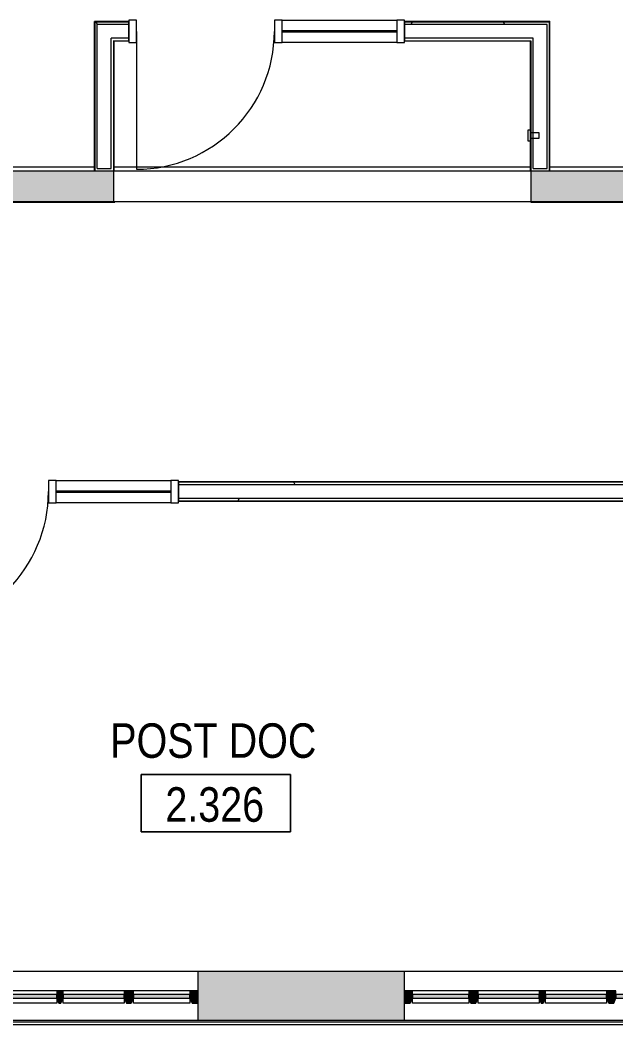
# Model space of a CAD drawing. Header units: inches. Extents: x -3803 to -1421, y -3454 to -210.
# Drawn here: x -2592.8 to -2437.2, y -1172.8 to -910.5 of the extents above; entities that cross this region are included whole.
import ezdxf

# ---------------------------------------------------------------- set-up
doc = ezdxf.new("R2010")
doc.units = ezdxf.units.IN
doc.header["$MEASUREMENT"] = 0
for name, color, linetype, lineweight in [('A-AREA-IDEN', 2, 'Continuous', 9), ('A-DOOR', 31, 'Continuous', 13), ('A-FLOR', 192, 'Continuous', 13), ('A-GLAZ-CURT', 52, 'Continuous', 13), ('A-GLAZ-CWMG', 51, 'Continuous', 13), ('A-WALL', 113, 'Continuous', 13), ('A-WALL-PATT', 111, 'Continuous', 13), ('E-SERT', 181, 'Continuous', 13), ('I-WALL', 2, 'Continuous', 13)]:
    doc.layers.add(name, color=color, linetype=linetype, lineweight=lineweight)
doc.styles.add('Arial Narrow', font='ARIALN.TTF', dxfattribs={"height": 9})
pattern_1 = [(0, (0, 0), (30.72, 7.68), [1.267, -21.773, 1.267, -21.773, -122.88]), (0, (0, 0), (30.72, 7.68), [-46.08, 1.267, -44.813, 1.267, -21.773, -53.76]), (0, (0, 0), (30.72, 7.68), [-115.2, 1.267, -14.093, 1.267, -37.133]), (120, (11.52, 3.84), (-22.011075, 22.7643), [1.267, -21.773, 1.267, -21.773, -122.88]), (120, (11.52, 3.84), (-22.011075, 22.7643), [-46.08, 1.267, -44.813, 1.267, -21.773, -53.76]), (120, (11.52, 3.84), (-22.011075, 22.7643), [-115.2, 1.267, -14.093, 1.267, -37.133]), (240, (15.36, 19.2), (-8.708925, -30.4443), [1.267, -21.773, 1.267, -21.773, -122.88]), (240, (15.36, 19.2), (-8.708925, -30.4443), [-46.08, 1.267, -44.813, 1.267, -21.773, -53.76]), (240, (15.36, 19.2), (-8.708925, -30.4443), [-115.2, 1.267, -14.093, 1.267, -37.133])]

# ---------------------------------------------------------------- blocks, each defined once
blk = doc.blocks.new('SD_Card_Reader-BSALS - Card Reader-V93-DIMENSION PLAN - LEVEL 2 _579_ - 2__ - CAD')
at = {"layer": 'E-SERT', "color": 250, "lineweight": 9}
for p, q in [((-2459.4, -939.27), (-2460.15, -939.27)), ((-2460.15, -939.27), (-2460.15, -942.02)), ((-2459.4, -942.02), (-2459.4, -939.27)), ((-2459.4, -939.89), (-2457.27, -939.89)), ((-2457.27, -941.39), (-2459.4, -941.39)), ((-2457.27, -939.89), (-2457.27, -941.39)), ((-2460.15, -942.02), (-2459.4, -942.02))]:
    blk.add_line(p, q, dxfattribs=at)
blk = doc.blocks.new('15830016-ELEC_BSALS_CENTRAL_v2018_rvt-1-DIMENSION PLAN - LEVEL 2 _579_ - 2__ - CAD')
at = {"color": 250, "lineweight": 9}
blk.add_blockref('SD_Card_Reader-BSALS - Card Reader-V93-DIMENSION PLAN - LEVEL 2 _579_ - 2__ - CAD', (0, 0), dxfattribs=at)
blk = doc.blocks.new('level 2 - band2 - level 2 - band-474741-DIMENSION PLAN - LEVEL 2 _579_ - 2__ - CAD')
at = {"layer": 'A-WALL', "lineweight": 20}
for p, q in [((-1778.33, -1172.02), (-2852.02, -1172.02)), ((-1778.33, -1172.77), (-2851.27, -1172.77))]:
    blk.add_line(p, q, dxfattribs=at)
blk = doc.blocks.new('System Panel - Winco Glass-383322-DIMENSION PLAN - LEVEL 2 _579_ - 2__ - CAD')
at = {"layer": 'A-GLAZ-CURT', "lineweight": 9}
blk.add_hatch(color=90, dxfattribs=at).paths.add_polyline_path([(-7.359375, 0), (7.359375, 0), (7.359375, 1), (-7.359375, 1)], flags=0)
at = {"layer": 'A-GLAZ-CURT', "lineweight": 20}
for p, q in [((7.359375, 1), (-7.359375, 1)), ((-7.359375, 1), (-7.359375, 0)), ((-7.359375, 0), (7.359375, 0)), ((7.359375, 0), (7.359375, 1))]:
    blk.add_line(p, q, dxfattribs=at)
blk = doc.blocks.new('System Panel - Winco Glass-383323-DIMENSION PLAN - LEVEL 2 _579_ - 2__ - CAD')
at = {"layer": 'A-GLAZ-CURT', "lineweight": 9}
blk.add_hatch(color=90, dxfattribs=at).paths.add_polyline_path([(-7.96875, 0), (7.96875, 0), (7.96875, 1), (-7.96875, 1)], flags=0)
at = {"layer": 'A-GLAZ-CURT', "lineweight": 20}
for p, q in [((7.96875, 1), (-7.96875, 1)), ((-7.96875, 1), (-7.96875, 0)), ((-7.96875, 0), (7.96875, 0)), ((7.96875, 0), (7.96875, 1))]:
    blk.add_line(p, q, dxfattribs=at)
blk = doc.blocks.new('Rectangular Mullion - Winco Accent Full_Right-Large-383381-DIMENSION PLAN - LEVEL 2 _579_ - 2__ - CAD')
at = {"layer": 'A-GLAZ-CWMG', "lineweight": 9}
blk.add_hatch(color=90, dxfattribs=at).paths.add_polyline_path([(0, 1.25), (-1.48, 1.25), (-2.06, 0), (-2.06, -2), (0, -2)], flags=0)
at = {"layer": 'A-GLAZ-CWMG', "lineweight": 20}
for p, q in [((-1.48, 1.25), (-2.06, 0)), ((-2.06, 0), (-2.06, -2)), ((0, 1.25), (-1.48, 1.25)), ((0, -2), (0, 1.25)), ((-2.06, -2), (0, -2))]:
    blk.add_line(p, q, dxfattribs=at)
blk = doc.blocks.new('Rectangular Mullion - Winco Accent Full_Right-Large-383383-DIMENSION PLAN - LEVEL 2 _579_ - 2__ - CAD')
at = {"layer": 'A-GLAZ-CWMG', "lineweight": 9}
for p, q in [((-2860.83, -1715.48), (-2860.83, -1731.42)), ((-2858.83, -1715.48), (-2857.58, -1715.48)), ((-2857.58, -1715.48), (-2857.58, -1731.42)), ((-2857.58, -1731.42), (-2858.83, -1731.42))]:
    blk.add_line(p, q, dxfattribs=at)
blk = doc.blocks.new('Rectangular Mullion - Winco Accent Full_Right-Large-383382-DIMENSION PLAN - LEVEL 2 _579_ - 2__ - CAD')
at = {"layer": 'A-GLAZ-CWMG', "lineweight": 9}
for p, q in [((-2860.83, -1680.7), (-2860.83, -1695.42)), ((-2858.83, -1680.7), (-2857.58, -1680.7)), ((-2857.58, -1680.7), (-2857.58, -1695.42)), ((-2857.58, -1695.42), (-2858.83, -1695.42))]:
    blk.add_line(p, q, dxfattribs=at)
blk = doc.blocks.new('Rectangular Mullion - Winco Accent Full-Large-383385-DIMENSION PLAN - LEVEL 2 _579_ - 2__ - CAD')
at = {"layer": 'A-GLAZ-CWMG', "lineweight": 9}
blk.add_hatch(color=90, dxfattribs=at).paths.add_polyline_path([(-1.22, 0), (-0.64, 1.25), (0.64, 1.25), (1.22, 0), (1.22, -2), (-1.22, -2)], flags=0)
at = {"layer": 'A-GLAZ-CWMG', "lineweight": 20}
for p, q in [((-1.22, 0), (-0.64, 1.25)), ((-1.22, -2), (-1.22, 0)), ((-0.64, 1.25), (0.64, 1.25)), ((0.64, 1.25), (1.22, 0)), ((1.22, 0), (1.22, -2)), ((1.22, -2), (-1.22, -2))]:
    blk.add_line(p, q, dxfattribs=at)
blk = doc.blocks.new('Rectangular Mullion - Winco Accent Full-383386-DIMENSION PLAN - LEVEL 2 _579_ - 2__ - CAD')
at = {"layer": 'A-GLAZ-CWMG', "lineweight": 9}
blk.add_hatch(color=90, dxfattribs=at).paths.add_polyline_path([(-0.84, 0), (-0.26, 1.25), (0.26, 1.25), (0.84, 0), (0.84, -2), (-0.84, -2)], flags=0)
at = {"layer": 'A-GLAZ-CWMG', "lineweight": 20}
for p, q in [((-0.84, 0), (-0.26, 1.25)), ((-0.84, -2), (-0.84, 0)), ((-0.26, 1.25), (0.26, 1.25)), ((0.26, 1.25), (0.84, 0)), ((0.84, 0), (0.84, -2)), ((0.84, -2), (-0.84, -2))]:
    blk.add_line(p, q, dxfattribs=at)
blk = doc.blocks.new('Rectangular Mullion - Winco Accent Full_Left-Large-383384-DIMENSION PLAN - LEVEL 2 _579_ - 2__ - CAD')
at = {"layer": 'A-GLAZ-CWMG', "lineweight": 9}
blk.add_hatch(color=90, dxfattribs=at).paths.add_polyline_path([(-2.06, 0), (-1.48, 1.25), (0, 1.25), (0, -2), (-2.06, -2)], flags=0)
at = {"layer": 'A-GLAZ-CWMG', "lineweight": 20}
for p, q in [((-2.06, 0), (-1.48, 1.25)), ((-2.06, -2), (-2.06, 0)), ((-1.48, 1.25), (0, 1.25)), ((0, 1.25), (0, -2)), ((0, -2), (-2.06, -2))]:
    blk.add_line(p, q, dxfattribs=at)
blk = doc.blocks.new('Basic Wall _ M8-8_masonry-BSALS - ___-3776946-DIMENSION PLAN - LEVEL 2 _579_ - 2__ - CAD')
at = {"layer": 'I-WALL', "lineweight": 20}
for p, q in [((-2596.96, -958.02), (-2568.07, -958.02)), ((-2568.07, -957.89), (-2568.07, -958.02)), ((-2459.4, -958.02), (-2459.4, -957.89)), ((-2459.4, -958.02), (-2433.02, -958.02))]:
    blk.add_line(p, q, dxfattribs=at)
blk = doc.blocks.new('Basic Wall _ B3-4 7_8_-BSALS - ___-3567839-DIMENSION PLAN - LEVEL 2 _579_ - 2__ - CAD')
at = {"layer": 'I-WALL', "lineweight": 20}
for p, q in [((-2568.27, -916.02), (-2568.4, -915.89)), ((-2564.4, -916.02), (-2568.27, -916.02)), ((-2459.52, -916.02), (-2492.4, -916.02)), ((-2459.4, -915.89), (-2459.52, -916.02))]:
    blk.add_line(p, q, dxfattribs=at)
blk = doc.blocks.new('Basic Wall _ B3-4 7_8_-BSALS - ___-3567838-DIMENSION PLAN - LEVEL 2 _579_ - 2__ - CAD')
at = {"layer": 'I-WALL', "lineweight": 20}
for p, q in [((-2573.27, -911.02), (-2573.4, -910.89)), ((-2564.4, -910.89), (-2573.4, -910.89)), ((-2454.4, -910.89), (-2492.4, -910.89)), ((-2454.4, -910.89), (-2454.52, -911.02))]:
    blk.add_line(p, q, dxfattribs=at)
blk = doc.blocks.new('Basic Wall _ B3-4 7_8_-BSALS - ___-3567841-DIMENSION PLAN - LEVEL 2 _579_ - 2__ - CAD')
at = {"layer": 'I-WALL', "lineweight": 20}
for p in [(-2568.4, -915.89), (-2568.27, -949.89)]:
    blk.add_line(p, (-2568.27, -916.02), dxfattribs=at)
blk = doc.blocks.new('Basic Wall _ B3-4 7_8_-BSALS - ___-3567840-DIMENSION PLAN - LEVEL 2 _579_ - 2__ - CAD')
at = {"layer": 'I-WALL', "lineweight": 20}
for p, q in [((-2573.4, -910.89), (-2573.27, -911.02)), ((-2573.4, -949.89), (-2573.4, -910.89))]:
    blk.add_line(p, q, dxfattribs=at)
blk = doc.blocks.new('System Panel - interior glazed panels-2779907-DIMENSION PLAN - LEVEL 2 _579_ - 2__ - CAD')
at = {"layer": 'A-GLAZ-CURT', "lineweight": 20}
for p, q in [((15, 0.125), (-15, 0.125)), ((-15, 0.125), (-15, -0.125)), ((15, -0.125), (15, 0.125)), ((-15, -0.125), (15, -0.125))]:
    blk.add_line(p, q, dxfattribs=at)
blk = doc.blocks.new('Rectangular Mullion - 2 x 6 interior mullion-2610898-DIMENSION PLAN - LEVEL 2 _579_ - 2__ - CAD')
at = {"layer": 'A-GLAZ-CWMG', "lineweight": 20}
for p, q in [((0, 2.9375), (-2, 2.9375)), ((-2, 2.9375), (-2, -2.9375)), ((0, -2.9375), (0, 2.9375)), ((-2, -2.9375), (0, -2.9375))]:
    blk.add_line(p, q, dxfattribs=at)
blk = doc.blocks.new('Rectangular Mullion - 6 x 6 interior mullion-3181887-DIMENSION PLAN - LEVEL 2 _579_ - 2__ - CAD')
at = {"layer": 'A-GLAZ-CWMG', "lineweight": 9}
for p, q in [((-2524.4, -910.52), (-2494.4, -910.52)), ((-2494.4, -916.39), (-2524.4, -916.39))]:
    blk.add_line(p, q, dxfattribs=at)
blk = doc.blocks.new('Rectangular Mullion - 2 x 6 interior mullion-2610899-DIMENSION PLAN - LEVEL 2 _579_ - 2__ - CAD')
at = {"layer": 'A-GLAZ-CWMG', "lineweight": 20}
for p, q in [((-2, 2.9375), (0, 2.9375)), ((-2, -2.9375), (-2, 2.9375)), ((0, 2.9375), (0, -2.9375)), ((0, -2.9375), (-2, -2.9375))]:
    blk.add_line(p, q, dxfattribs=at)
blk = doc.blocks.new('Door-J1_4-Curtain_Wall-_only works in CW_-BSALS1 - Door-J1_4-Wide_Stile-BSALS-V35-DIMENSION PLAN - LEVEL 2 _579_ - 2__ - CAD')
at = {"layer": 'A-DOOR', "lineweight": 20}
blk.add_line((18, 0), (18, 36), dxfattribs=at)
at = {"layer": 'A-DOOR', "lineweight": 9}
blk.add_arc((18, 0), 36, 90, 180, dxfattribs=at)
blk = doc.blocks.new('Rectangular Mullion - 2 x 6 interior mullion-2610897-DIMENSION PLAN - LEVEL 2 _579_ - 2__ - CAD')
at = {"layer": 'A-GLAZ-CWMG', "lineweight": 20}
for p, q in [((-1, 2.9375), (1, 2.9375)), ((-1, -2.9375), (-1, 2.9375)), ((1, 2.9375), (1, -2.9375)), ((1, -2.9375), (-1, -2.9375))]:
    blk.add_line(p, q, dxfattribs=at)
blk = doc.blocks.new('Basic Wall _ B3-4 7_8_-BSALS - ___-3567843-DIMENSION PLAN - LEVEL 2 _579_ - 2__ - CAD')
at = {"layer": 'I-WALL', "lineweight": 20}
for p in [(-2454.52, -911.02), (-2454.4, -949.89)]:
    blk.add_line(p, (-2454.4, -910.89), dxfattribs=at)
blk = doc.blocks.new('Basic Wall _ B3-4 7_8_-BSALS - ___-3567842-DIMENSION PLAN - LEVEL 2 _579_ - 2__ - CAD')
at = {"layer": 'I-WALL', "lineweight": 20}
for p, q in [((-2459.52, -916.02), (-2459.4, -915.89)), ((-2459.52, -949.89), (-2459.52, -916.02))]:
    blk.add_line(p, q, dxfattribs=at)
blk = doc.blocks.new('Basic Wall _ B3-4 7_8_-BSALS - ___-3568011-DIMENSION PLAN - LEVEL 2 _579_ - 2__ - CAD')
at = {"layer": 'I-WALL', "lineweight": 20}
for p, q in [((-2627.27, -1036.14), (-2627.4, -1036.02)), ((-2623.4, -1036.14), (-2627.27, -1036.14)), ((-2459.9, -1036.14), (-2551.4, -1036.14))]:
    blk.add_line(p, q, dxfattribs=at)
blk = doc.blocks.new('Basic Wall _ B3-4 7_8_-BSALS - ___-3568010-DIMENSION PLAN - LEVEL 2 _579_ - 2__ - CAD')
at = {"layer": 'I-WALL', "lineweight": 20}
for p, q in [((-2623.4, -1031.02), (-2629.52, -1031.02)), ((-2459.9, -1031.02), (-2551.4, -1031.02)), ((-2459.9, -1031.02), (-2459.9, -1031.14))]:
    blk.add_line(p, q, dxfattribs=at)
blk = doc.blocks.new('Rectangular Mullion - 2 x 6 interior mullion-V48-DIMENSION PLAN - LEVEL 2 _579_ - 2__ - CAD')
at = {"layer": 'A-GLAZ-CWMG', "lineweight": 20}
for p, q in [((0, 2.9375), (-2, 2.9375)), ((-2, 2.9375), (-2, -2.9375)), ((0, -2.9375), (0, 2.9375)), ((-2, -2.9375), (0, -2.9375))]:
    blk.add_line(p, q, dxfattribs=at)
blk = doc.blocks.new('Rectangular Mullion - 2 x 6 interior mullion-V38-DIMENSION PLAN - LEVEL 2 _579_ - 2__ - CAD')
at = {"layer": 'A-GLAZ-CWMG', "lineweight": 20}
for p, q in [((-1, 2.9375), (1, 2.9375)), ((-1, -2.9375), (-1, 2.9375)), ((1, 2.9375), (1, -2.9375)), ((1, -2.9375), (-1, -2.9375))]:
    blk.add_line(p, q, dxfattribs=at)
blk = doc.blocks.new('Rectangular Mullion - 6 x 6 interior mullion-2779906-DIMENSION PLAN - LEVEL 2 _579_ - 2__ - CAD')
at = {"layer": 'A-GLAZ-CWMG', "lineweight": 9}
for p, q in [((-1950.4, -1030.64), (-1920.4, -1030.64)), ((-1920.4, -1036.52), (-1950.4, -1036.52))]:
    blk.add_line(p, q, dxfattribs=at)
blk = doc.blocks.new('Door-J1_4-Curtain_Wall-_only works in CW_-BSALS1 - Door-J1_4-Wide_Stile-BSALS 2-2172158-DIMENSION PLAN - LEVEL 2 _579_ - 2__ - CAD')
at = {"layer": 'A-DOOR', "lineweight": 20}
blk.add_line((18, 0), (18, 36), dxfattribs=at)
at = {"layer": 'A-DOOR', "lineweight": 9}
blk.add_arc((18, 0), 36, 90, 180, dxfattribs=at)
blk = doc.blocks.new('Basic Wall _ B3-4 7_8_-BSALS - ___-3569077-DIMENSION PLAN - LEVEL 2 _579_ - 2__ - CAD')
at = {"layer": 'I-WALL', "lineweight": 20}
for p, q in [((-2421.4, -1036.14), (-2459.9, -1036.14)), ((-2421.4, -1036.02), (-2421.4, -1036.14)), ((-2381.4, -1036.14), (-2381.4, -1036.02)), ((-2377.4, -1036.14), (-2381.4, -1036.14))]:
    blk.add_line(p, q, dxfattribs=at)
blk = doc.blocks.new('Basic Wall _ B3-4 7_8_-BSALS - ___-3569076-DIMENSION PLAN - LEVEL 2 _579_ - 2__ - CAD')
at = {"layer": 'I-WALL', "lineweight": 20}
for p, q in [((-2421.4, -1031.02), (-2459.9, -1031.02)), ((-2421.4, -1031.02), (-2421.4, -1031.14)), ((-2381.4, -1031.14), (-2381.4, -1031.02)), ((-2372.4, -1031.02), (-2381.4, -1031.02))]:
    blk.add_line(p, q, dxfattribs=at)
blk = doc.blocks.new('Room Tag- BSALS - Room Tag-28050-DIMENSION PLAN - LEVEL 2 _579_ - 2__ - CAD')
at = {"layer": 'A-AREA-IDEN'}
for p, q in [((-0.203125, -0.171875), (-0.203125, -0.015625)), ((-0.203125, -0.015625), (0.203125, -0.015625)), ((0.203125, -0.015625), (-0.203125, -0.015625)), ((-0.203125, -0.015625), (-0.203125, -0.171875)), ((0.203125, -0.015625), (0.203125, -0.171875)), ((0.203125, -0.171875), (0.203125, -0.015625)), ((0.203125, -0.171875), (-0.203125, -0.171875)), ((-0.203125, -0.171875), (0.203125, -0.171875))]:
    blk.add_line(p, q, dxfattribs=at)

msp = doc.modelspace()

# ---------------------------------------------------------------- hatches: boundary and pattern name
at = {"layer": 'A-WALL-PATT', "lineweight": 9}
h = msp.add_hatch(dxfattribs=at)
h.set_pattern_fill('FP_2', color=256, style=0, pattern_type=2)
h.set_pattern_definition(pattern_1)
h.paths.add_polyline_path([(-2455.15, -911.64), (-2454.52, -911.64), (-2454.52, -911.02), (-2492.4, -911.02), (-2492.4, -911.64), (-2457.89, -911.64)], flags=0)
h.paths.add_polyline_path([(-2564.4, -911.64), (-2564.4, -911.02), (-2573.27, -911.02), (-2573.27, -911.64), (-2572.65, -911.64)], flags=0)
h = msp.add_hatch(dxfattribs=at)
h.set_pattern_fill('FP_2', color=256, style=0, pattern_type=2)
h.set_pattern_definition(pattern_1)
h.paths.add_polyline_path([(-2573.27, -949.89), (-2569.02, -949.89), (-2569.02, -949.27), (-2572.65, -949.27), (-2572.65, -911.64), (-2573.27, -911.64), (-2573.27, -915.89)], flags=0)
at = {"layer": 'A-WALL-PATT', "lineweight": 5}
h = msp.add_hatch(color=50, dxfattribs=at)
h.paths.add_polyline_path([(-2412.4, -957.89), (-2399.9, -957.89), (-2399.9, -949.89), (-2416.24, -949.89), (-2416.24, -954.57), (-2416.09, -954.92), (-2415.74, -955.07), (-2412.4, -955.07), (-2412.4, -955.6), (-2420.39, -955.6), (-2420.39, -955.07), (-2417.06, -955.07), (-2416.7, -954.92), (-2416.56, -954.57), (-2416.56, -949.89), (-2459.4, -949.89), (-2459.4, -957.89), (-2415.74, -957.89)], flags=0)
h.paths.add_polyline_path([(-2568.4, -957.89), (-2568.4, -949.89), (-2596.96, -949.89), (-2596.96, -957.89)], flags=0)
at = {"layer": 'A-WALL-PATT', "lineweight": 9}
h = msp.add_hatch(dxfattribs=at)
h.set_pattern_fill('FP_2', color=256, style=0, pattern_type=2)
h.set_pattern_definition(pattern_1)
h.paths.add_polyline_path([(-2459.9, -1031.77), (-2459.9, -1031.14), (-2551.4, -1031.14), (-2551.4, -1031.77)], flags=0)
h.paths.add_polyline_path([(-2629.52, -1031.77), (-2623.4, -1031.77), (-2623.4, -1031.14), (-2629.52, -1031.14)], flags=0)
h = msp.add_hatch(dxfattribs=at)
h.set_pattern_fill('FP_2', color=256, style=0, pattern_type=2)
h.set_pattern_definition(pattern_1)
h.paths.add_polyline_path([(-2459.9, -1036.02), (-2459.9, -1035.39), (-2551.4, -1035.39), (-2551.4, -1036.02)], flags=0)
h.paths.add_polyline_path([(-2623.4, -1036.02), (-2623.4, -1035.39), (-2628.02, -1035.39), (-2628.02, -1036.02), (-2627.4, -1036.02)], flags=0)
at = {"layer": 'A-WALL-PATT', "lineweight": 20}
h = msp.add_hatch(color=10, dxfattribs=at)
h.paths.add_polyline_path([(-2852.4, -1171.64), (-2840.4, -1171.64), (-2840.4, -1158.77), (-2865.27, -1158.77), (-2865.27, -1171.64), (-2865.07, -1171.64)], flags=0)
h.paths.add_polyline_path([(-2783.63, -1171.64), (-2744.4, -1171.64), (-2744.4, -1158.77), (-2798.4, -1158.77), (-2798.4, -1171.64)], flags=0)
h.paths.add_polyline_path([(-2672.4, -1171.64), (-2618.4, -1171.64), (-2618.4, -1158.77), (-2672.4, -1158.77)], flags=0)
h.paths.add_polyline_path([(-2546.4, -1171.64), (-2492.4, -1171.64), (-2492.4, -1158.77), (-2546.4, -1158.77)], flags=0)
h.paths.add_polyline_path([(-2420.4, -1171.64), (-2366.4, -1171.64), (-2366.4, -1158.77), (-2420.4, -1158.77)], flags=0)
h.paths.add_polyline_path([(-2294.4, -1171.64), (-2240.4, -1171.64), (-2240.4, -1158.77), (-2294.4, -1158.77)], flags=0)
h.paths.add_polyline_path([(-2168.4, -1171.64), (-2114.4, -1171.64), (-2114.4, -1158.77), (-2168.4, -1158.77)], flags=0)
h.paths.add_polyline_path([(-2042.4, -1171.64), (-1988.4, -1171.64), (-1988.4, -1158.77), (-2042.4, -1158.77)], flags=0)
h.paths.add_polyline_path([(-1916.4, -1171.64), (-1862.4, -1171.64), (-1862.4, -1158.77), (-1916.4, -1158.77)], flags=0)
h.paths.add_polyline_path([(-1778.33, -1171.64), (-1778.33, -1158.77), (-1790.4, -1158.77), (-1790.4, -1171.64)], flags=0)

# ---------------------------------------------------------------- linework, layer by layer
at = {"layer": 'A-FLOR', "lineweight": 20}
for p, q in [((-2595.9, -948.77), (-2573.4, -948.77)), ((-2568.27, -948.77), (-2459.52, -948.77)), ((-2454.4, -948.77), (-2432.9, -948.77))]:
    msp.add_line(p, q, dxfattribs=at)
at = {"layer": 'A-WALL'}
for p, q in [((-2564.4, -911.64), (-2572.65, -911.64)), ((-2572.65, -949.27), (-2572.65, -911.64)), ((-2455.15, -911.64), (-2492.4, -911.64)), ((-2455.15, -949.27), (-2455.15, -911.64)), ((-2564.4, -915.27), (-2569.02, -915.27)), ((-2569.02, -949.27), (-2569.02, -915.27)), ((-2458.77, -915.27), (-2492.4, -915.27)), ((-2458.77, -949.27), (-2458.77, -915.27)), ((-2572.65, -949.27), (-2569.02, -949.27)), ((-2458.77, -949.27), (-2455.15, -949.27)), ((-2568.4, -950.64), (-2568.32, -950.64)), ((-2568.4, -954.27), (-2568.32, -954.27)), ((-2568.4, -957.27), (-2568.32, -957.27)), ((-2238.4, -1031.77), (-2551.4, -1031.77)), ((-2238.4, -1035.39), (-2551.4, -1035.39))]:
    msp.add_line(p, q, dxfattribs=at)
at = {"layer": 'A-WALL', "lineweight": 20}
for p, q in [((-2778.15, -1158.77), (-1988.4, -1158.77)), ((-2546.4, -1158.77), (-2546.4, -1171.64)), ((-2492.4, -1171.64), (-2492.4, -1158.77)), ((-2366.4, -1171.64), (-2852.4, -1171.64))]:
    msp.add_line(p, q, dxfattribs=at)
at = {"layer": 'I-WALL', "lineweight": 20}
for p, q in [((-2564.4, -911.02), (-2573.27, -911.02)), ((-2573.27, -911.02), (-2573.27, -949.89)), ((-2564.4, -915.89), (-2564.4, -911.02)), ((-2454.52, -911.02), (-2492.4, -911.02)), ((-2492.4, -911.02), (-2492.4, -915.89)), ((-2454.52, -949.89), (-2454.52, -911.02)), ((-2568.4, -915.89), (-2564.4, -915.89)), ((-2568.4, -915.89), (-2568.4, -957.89)), ((-2492.4, -915.89), (-2459.4, -915.89)), ((-2459.4, -915.89), (-2459.4, -957.89)), ((-2612.24, -949.89), (-2416.56, -949.89)), ((-2568.32, -957.89), (-2568.32, -949.89)), ((-2679.9, -957.89), (-2371.9, -957.89)), ((-2238.4, -1031.14), (-2551.4, -1031.14)), ((-2551.4, -1031.14), (-2551.4, -1036.02)), ((-2551.4, -1036.02), (-2238.4, -1036.02))]:
    msp.add_line(p, q, dxfattribs=at)

# ---------------------------------------------------------------- block references
at = {"lineweight": 5}
msp.add_blockref('15830016-ELEC_BSALS_CENTRAL_v2018_rvt-1-DIMENSION PLAN - LEVEL 2 _579_ - 2__ - CAD', (0, 0), dxfattribs=at)
at = {"layer": 'A-AREA-IDEN', "xscale": 95.99999999999994, "yscale": 95.99999999999994, "zscale": 95.99999999999994}
msp.add_blockref('Room Tag- BSALS - Room Tag-28050-DIMENSION PLAN - LEVEL 2 _579_ - 2__ - CAD', (-2541.65, -1105.87), dxfattribs=at)
at = {"layer": 'A-DOOR', "lineweight": 20, "rotation": 180}
for name, p in [('Door-J1_4-Curtain_Wall-_only works in CW_-BSALS1 - Door-J1_4-Wide_Stile-BSALS-V35-DIMENSION PLAN - LEVEL 2 _579_ - 2__ - CAD', (-2544.4, -913.45)), ('Door-J1_4-Curtain_Wall-_only works in CW_-BSALS1 - Door-J1_4-Wide_Stile-BSALS 2-2172158-DIMENSION PLAN - LEVEL 2 _579_ - 2__ - CAD', (-2603.4, -1033.58))]:
    msp.add_blockref(name, p, dxfattribs=at)
at = {"layer": 'A-GLAZ-CURT', "lineweight": 9, "rotation": 180}
for p in [(-2509.4, -913.45), (-2568.4, -1033.58)]:
    msp.add_blockref('System Panel - interior glazed panels-2779907-DIMENSION PLAN - LEVEL 2 _579_ - 2__ - CAD', p, dxfattribs=at)
at = {"layer": 'A-GLAZ-CURT', "lineweight": 9}
for name, p in [('System Panel - Winco Glass-383323-DIMENSION PLAN - LEVEL 2 _579_ - 2__ - CAD', (-2591.21, -1165.83)), ('System Panel - Winco Glass-383323-DIMENSION PLAN - LEVEL 2 _579_ - 2__ - CAD', (-2573.58, -1165.83)), ('System Panel - Winco Glass-383322-DIMENSION PLAN - LEVEL 2 _579_ - 2__ - CAD', (-2555.82, -1165.83)), ('System Panel - Winco Glass-383322-DIMENSION PLAN - LEVEL 2 _579_ - 2__ - CAD', (-2482.97, -1165.83)), ('System Panel - Winco Glass-383323-DIMENSION PLAN - LEVEL 2 _579_ - 2__ - CAD', (-2465.21, -1165.83)), ('System Panel - Winco Glass-383323-DIMENSION PLAN - LEVEL 2 _579_ - 2__ - CAD', (-2447.58, -1165.83)), ('System Panel - Winco Glass-383322-DIMENSION PLAN - LEVEL 2 _579_ - 2__ - CAD', (-2429.82, -1165.83))]:
    msp.add_blockref(name, p, dxfattribs=at)
at = {"layer": 'A-GLAZ-CWMG', "lineweight": 9, "extrusion": (0, 0, -1)}
for name, p in [('Rectangular Mullion - 2 x 6 interior mullion-2610899-DIMENSION PLAN - LEVEL 2 _579_ - 2__ - CAD', (2564.4, -913.45)), ('Rectangular Mullion - 2 x 6 interior mullion-2610897-DIMENSION PLAN - LEVEL 2 _579_ - 2__ - CAD', (2525.4, -913.45)), ('Rectangular Mullion - 2 x 6 interior mullion-V38-DIMENSION PLAN - LEVEL 2 _579_ - 2__ - CAD', (2584.4, -1033.58))]:
    msp.add_blockref(name, p, dxfattribs=at)
at = {"layer": 'A-GLAZ-CWMG', "lineweight": 9}
for name, p in [('Rectangular Mullion - 6 x 6 interior mullion-3181887-DIMENSION PLAN - LEVEL 2 _579_ - 2__ - CAD', (0, 0)), ('Rectangular Mullion - 2 x 6 interior mullion-2610898-DIMENSION PLAN - LEVEL 2 _579_ - 2__ - CAD', (-2492.4, -913.45)), ('Rectangular Mullion - 6 x 6 interior mullion-2779906-DIMENSION PLAN - LEVEL 2 _579_ - 2__ - CAD', (-633, 0)), ('Rectangular Mullion - 2 x 6 interior mullion-V48-DIMENSION PLAN - LEVEL 2 _579_ - 2__ - CAD', (-2551.4, -1033.58))]:
    msp.add_blockref(name, p, dxfattribs=at)
for name, p, rotation in [('Rectangular Mullion - Winco Accent Full_Right-Large-383383-DIMENSION PLAN - LEVEL 2 _579_ - 2__ - CAD', (-867.75, -4024.66), 270.0000000000081), ('Rectangular Mullion - Winco Accent Full_Right-Large-383383-DIMENSION PLAN - LEVEL 2 _579_ - 2__ - CAD', (-850.13, -4024.66), 270.0000000000081), ('Rectangular Mullion - Winco Accent Full_Right-Large-383382-DIMENSION PLAN - LEVEL 2 _579_ - 2__ - CAD', (-867.75, -4024.66), 270.000000000007), ('Rectangular Mullion - Winco Accent Full_Right-Large-383381-DIMENSION PLAN - LEVEL 2 _579_ - 2__ - CAD', (-2492.4, -1165.83), 180), ('Rectangular Mullion - Winco Accent Full_Right-Large-383382-DIMENSION PLAN - LEVEL 2 _579_ - 2__ - CAD', (-794.91, -4024.66), 270.000000000007), ('Rectangular Mullion - Winco Accent Full_Right-Large-383383-DIMENSION PLAN - LEVEL 2 _579_ - 2__ - CAD', (-741.75, -4024.66), 270.0000000000081), ('Rectangular Mullion - Winco Accent Full_Right-Large-383383-DIMENSION PLAN - LEVEL 2 _579_ - 2__ - CAD', (-724.13, -4024.66), 270.0000000000081)]:
    msp.add_blockref(name, p, dxfattribs=dict(at, rotation=rotation))
at = {"layer": 'A-GLAZ-CWMG', "lineweight": 9, "extrusion": (0, 0, -1), "rotation": 180}
for name, p in [('Rectangular Mullion - Winco Accent Full-383386-DIMENSION PLAN - LEVEL 2 _579_ - 2__ - CAD', (2582.4, -1165.83)), ('Rectangular Mullion - Winco Accent Full-Large-383385-DIMENSION PLAN - LEVEL 2 _579_ - 2__ - CAD', (2564.4, -1165.83)), ('Rectangular Mullion - Winco Accent Full_Left-Large-383384-DIMENSION PLAN - LEVEL 2 _579_ - 2__ - CAD', (2546.4, -1165.83)), ('Rectangular Mullion - Winco Accent Full-Large-383385-DIMENSION PLAN - LEVEL 2 _579_ - 2__ - CAD', (2474.4, -1165.83)), ('Rectangular Mullion - Winco Accent Full-383386-DIMENSION PLAN - LEVEL 2 _579_ - 2__ - CAD', (2456.4, -1165.83)), ('Rectangular Mullion - Winco Accent Full-Large-383385-DIMENSION PLAN - LEVEL 2 _579_ - 2__ - CAD', (2438.4, -1165.83))]:
    msp.add_blockref(name, p, dxfattribs=at)
at = {"layer": 'A-WALL', "lineweight": 20}
msp.add_blockref('level 2 - band2 - level 2 - band-474741-DIMENSION PLAN - LEVEL 2 _579_ - 2__ - CAD', (0, 0), dxfattribs=at)
at = {"layer": 'I-WALL', "lineweight": 20}
for name in ['Basic Wall _ B3-4 7_8_-BSALS - ___-3567838-DIMENSION PLAN - LEVEL 2 _579_ - 2__ - CAD', 'Basic Wall _ B3-4 7_8_-BSALS - ___-3567840-DIMENSION PLAN - LEVEL 2 _579_ - 2__ - CAD', 'Basic Wall _ B3-4 7_8_-BSALS - ___-3567843-DIMENSION PLAN - LEVEL 2 _579_ - 2__ - CAD', 'Basic Wall _ B3-4 7_8_-BSALS - ___-3567839-DIMENSION PLAN - LEVEL 2 _579_ - 2__ - CAD', 'Basic Wall _ B3-4 7_8_-BSALS - ___-3567841-DIMENSION PLAN - LEVEL 2 _579_ - 2__ - CAD', 'Basic Wall _ B3-4 7_8_-BSALS - ___-3567842-DIMENSION PLAN - LEVEL 2 _579_ - 2__ - CAD', 'Basic Wall _ M8-8_masonry-BSALS - ___-3776946-DIMENSION PLAN - LEVEL 2 _579_ - 2__ - CAD', 'Basic Wall _ B3-4 7_8_-BSALS - ___-3568010-DIMENSION PLAN - LEVEL 2 _579_ - 2__ - CAD', 'Basic Wall _ B3-4 7_8_-BSALS - ___-3569076-DIMENSION PLAN - LEVEL 2 _579_ - 2__ - CAD', 'Basic Wall _ B3-4 7_8_-BSALS - ___-3568011-DIMENSION PLAN - LEVEL 2 _579_ - 2__ - CAD', 'Basic Wall _ B3-4 7_8_-BSALS - ___-3569077-DIMENSION PLAN - LEVEL 2 _579_ - 2__ - CAD']:
    msp.add_blockref(name, (0, 0), dxfattribs=at)

# ---------------------------------------------------------------- texts
at = {"layer": 'A-AREA-IDEN', "char_height": 9, "attachment_point": 1, "style": 'Arial Narrow'}
for s, insert, width in [('POST DOC', (-2569.27, -1094.06), 66.66), ('2.326', (-2554.87, -1110.74), 31.512)]:
    msp.add_mtext(s, dxfattribs=dict(at, insert=insert, width=width))

doc.saveas('drawing.dxf')
